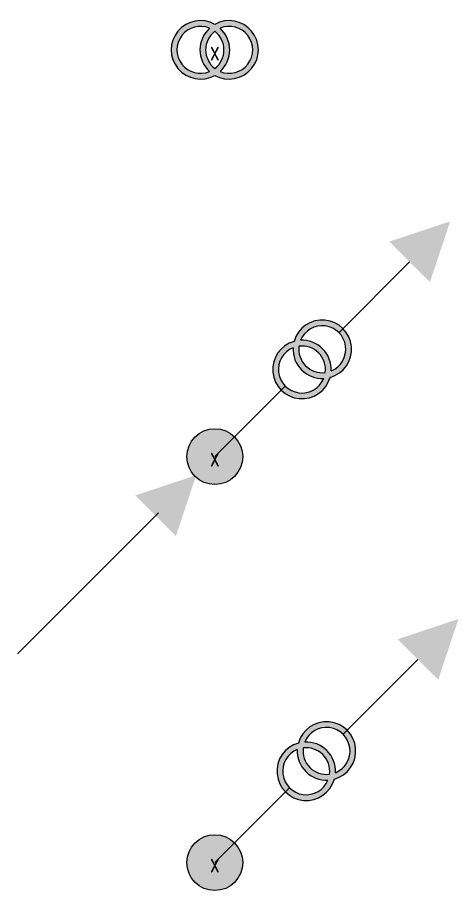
# Model space of a CAD drawing. Header units: metres. Extents: x -162 to 83385, y -62392 to -1971.
# Drawn here: x 68462 to 69567, y -8365 to -6176 of the extents above; entities that cross this region are included whole.
import ezdxf
from ezdxf.enums import TextEntityAlignment as Align

# ---------------------------------------------------------------- set-up
doc = ezdxf.new("R2010")
doc.units = ezdxf.units.M
doc.header["$LTSCALE"] = 0.5
for name, color, linetype, lineweight in [('ELIN_Attribut_01_Produkt_ID', 7, 'Continuous', 0), ('ELIN_Attribut_02_Stromkreis', 7, 'Continuous', 0), ('ELIN_Attribut_03_Verteilerbereich', 7, 'Continuous', 0), ('ELIN_Attribut_04_Montagehoehe', 7, 'Continuous', 0), ('ELIN_Attribut_05_Montageart', 7, 'Continuous', 0), ('ELIN_Attribut_06_Tuernummer', 7, 'Continuous', 0), ('ELIN_Attribut_07_Bemerkung', 7, 'Continuous', 0), ('ELIN_Attribut_08_Adresse', 7, 'Continuous', 0), ('ELIN_Attribut_10_AKZ1', 7, 'Continuous', 0), ('ELIN_Attribut_11_AKZ2', 7, 'Continuous', 0), ('ELIN_Attribut_12_Sonstiges1', 7, 'Continuous', 0), ('ELIN_Attribut_13_Sonstiges2', 7, 'Continuous', 0), ('ELIN_Attribut_14_Bauteil', 7, 'Continuous', 0), ('ELIN_Attribut_15_Ebene', 7, 'Continuous', 0), ('ELIN_Attribut_16_Raumnummer', 7, 'Continuous', 0), ('ELIN_Attribut_17_Raumname', 7, 'Continuous', 0), ('ELIN_Attribut_18_Montageabschnitt', 7, 'Continuous', 0), ('ELIN_Attribut_Basispunkt', 2, 'Continuous', 0), ('ELIN_Attribute_GEMOS', 11, 'Continuous', 0), ('ELIN_EUB_DE_Blitzschutz', 5, 'Continuous', 0)]:
    doc.layers.add(name, color=color, linetype=linetype, lineweight=lineweight)
doc.layers.get('0').off()
doc.styles.add('ELIN_Attribute', font='isocp.shx', dxfattribs={"width": 0.8})

# ---------------------------------------------------------------- blocks, each defined once
blk = doc.blocks.new('ELIN_EUB_ABLEITERTRENNKLEMME')
h = blk.add_hatch(color=0)
edge = h.paths.add_edge_path(flags=16)
edge.add_arc((35.99928000013461, 2.013172852144633), 73.32333350306757, 132.1696103626965, 227.8303896373035)
edge.add_arc((-35.99927999987267, 2.013172852144633), 58.92362150306762, 67.26246865581328, 292.73753134418666, ccw=False)
edge = h.paths.add_edge_path()
edge.add_arc((-35.99927999987267, 2.013172852144633), 73.32333350306757, 60.59589168573054, 299.4041083142694)
edge.add_arc((35.99928000013461, 2.013172852144633), 73.32333350306757, 240.5958916857305, 479.4041083142694)
edge = h.paths.add_edge_path(flags=16)
edge.add_arc((35.99928000013461, 2.013172852144633), 58.92362150306762, 127.6580950120839, 232.3419049879161)
edge.add_arc((-35.99927999987267, 2.013172852144633), 58.92362150306762, 307.658095012084, 412.3419049879161)
edge = h.paths.add_edge_path(flags=16)
edge.add_arc((-35.99927999987267, 2.013172852144633), 73.32333350306757, 312.1696103626947, 407.8303896373054)
edge.add_arc((35.99928000013461, 2.013172852144633), 58.92362150306762, -112.7375313441886, 112.7375313441866, ccw=False)
at = {"color": 0}
for centre, radius, start, end in [((-35.99927999987267, 2.013172852144633), 73.32333350306757, 60.59589168531418, 299.4041083146858), ((35.99928000013461, 2.013172852144633), 73.32333350306757, 240.5958916853142, 119.4041083146858), ((-35.99927999987267, 2.013172852144633), 58.92362150306762, 67.26246865576404, 292.737531344236), ((35.99928000013461, 2.013172852144633), 73.32333350306757, 132.169610362448, 227.830389637552), ((35.99928000013461, 2.013172852144633), 58.92362150306762, 127.6580950123301, 232.3419049876699), ((-35.99927999987267, 2.013172852144633), 58.92362150306762, 307.6580950123301, 52.3419049876699), ((35.99928000013461, 2.013172852144633), 58.92362150306762, 247.2624686557641, 112.7375313442359), ((-35.99927999987267, 2.013172852144633), 73.32333350306757, 312.169610362448, 47.83038963755199)]:
    blk.add_arc(centre, radius, start, end, dxfattribs=at)
at = {"layer": 'ELIN_Attribut_01_Produkt_ID', "style": 'ELIN_Attribute', "width": 0.8, "flags": 8}
blk.add_attdef('01_PRODUKT_ID', (-540.5, -297, -4.9999471e-09), '', height=150, dxfattribs=at)
at = {"layer": 'ELIN_Attribut_02_Stromkreis', "style": 'ELIN_Attribute', "width": 0.8, "flags": 8}
blk.add_attdef('02_STROMKREIS', (-247.5398204794619, -604.4025393759238, -4.9999471e-09), '', height=150, dxfattribs=at)
at = {"layer": 'ELIN_Attribut_03_Verteilerbereich', "style": 'ELIN_Attribute', "width": 0.8, "flags": 8}
blk.add_attdef('03_VERTEILERBEREICH', (-247.5398204794619, -804.4025393759238, -4.9999471e-09), '', height=125, dxfattribs=at)
at = {"layer": 'ELIN_Attribut_04_Montagehoehe', "style": 'ELIN_Attribute', "width": 0.8, "flags": 8}
blk.add_attdef('04_MONTAGEHOEHE', text='', height=125, dxfattribs=at).set_placement((-308.5, -14.61626717647959, -4.9999471e-09), align=Align.RIGHT)
at = {"layer": 'ELIN_Attribut_05_Montageart', "style": 'ELIN_Attribute', "width": 0.8, "flags": 8}
blk.add_attdef('05_MONTAGEART', (434, -14.61626717647959, -4.9999471e-09), '', height=125, dxfattribs=at)
at = {"layer": 'ELIN_Attribut_06_Tuernummer', "style": 'ELIN_Attribute', "width": 0.8, "flags": 8}
blk.add_attdef('06_TUERNUMMER', text='', height=125, dxfattribs=at).set_placement((-308.5, -214.6162671764796, -4.9999471e-09), align=Align.RIGHT)
at = {"layer": 'ELIN_Attribut_07_Bemerkung', "style": 'ELIN_Attribute', "width": 0.8, "flags": 8}
blk.add_attdef('07_BEMERKUNG', (-247.5398204794619, -1004.402539375924, -4.9999471e-09), '', height=125, dxfattribs=at)
at = {"layer": 'ELIN_Attribut_08_Adresse', "style": 'ELIN_Attribute', "width": 0.8, "flags": 8}
blk.add_attdef('08_ADRESSE', (-247.5398204794619, -1204.402539375924, -4.9999471e-09), '', height=125, dxfattribs=at)
at = {"layer": 'ELIN_Attribut_10_AKZ1', "style": 'ELIN_Attribute', "width": 0.8, "flags": 8}
blk.add_attdef('10_AKZ1', (-247.5398204794619, -1604.402539375923, -4.9999471e-09), '', height=125, dxfattribs=at)
at = {"layer": 'ELIN_Attribut_11_AKZ2', "style": 'ELIN_Attribute', "width": 0.8, "flags": 8}
blk.add_attdef('11_AKZ2', (-247.5398204794619, -1804.402539375924, -4.9999471e-09), '', height=125, dxfattribs=at)
at = {"layer": 'ELIN_Attribut_12_Sonstiges1', "style": 'ELIN_Attribute', "width": 0.8, "flags": 8}
blk.add_attdef('12_SONSTIGES1', (-247.5398204794619, -2004.402539375924, -4.9999471e-09), '', height=125, dxfattribs=at)
at = {"layer": 'ELIN_Attribut_13_Sonstiges2', "style": 'ELIN_Attribute', "width": 0.8, "flags": 8}
blk.add_attdef('13_SONSTIGES2', (-247.5398204794619, -2204.402539375924, -4.9999471e-09), '', height=125, dxfattribs=at)
at = {"layer": 'ELIN_Attribut_14_Bauteil', "style": 'ELIN_Attribute', "width": 0.8, "flags": 8}
blk.add_attdef('14_BAUTEIL', (-247.5398204794619, -2404.402539375924, -4.9999471e-09), '', height=125, dxfattribs=at)
at = {"layer": 'ELIN_Attribut_15_Ebene', "style": 'ELIN_Attribute', "width": 0.8, "flags": 8}
blk.add_attdef('15_EBENE', (-247.5398204794619, -2604.402539375924, -4.9999471e-09), '', height=125, dxfattribs=at)
at = {"layer": 'ELIN_Attribut_16_Raumnummer', "style": 'ELIN_Attribute', "width": 0.8, "flags": 8}
blk.add_attdef('16_RAUMNUMMER', (-247.5398204794619, -2804.402539375924, -4.9999471e-09), '', height=125, dxfattribs=at)
at = {"layer": 'ELIN_Attribut_17_Raumname', "style": 'ELIN_Attribute', "width": 0.8, "flags": 8}
blk.add_attdef('17_RAUMNAME', (-247.5398204794619, -3004.402539375924, -4.9999471e-09), '', height=125, dxfattribs=at)
at = {"layer": 'ELIN_Attribut_18_Montageabschnitt', "style": 'ELIN_Attribute', "width": 0.8, "flags": 8}
blk.add_attdef('18_MONTAGEABSCHNITT', (-247.5398204794619, -3204.402539375924, -4.9999471e-09), '', height=125, dxfattribs=at)
at = {"layer": 'ELIN_Attribut_Basispunkt', "style": 'ELIN_Attribute', "width": 0.8, "flags": 8}
blk.add_attdef('Basispunkt', text='', height=50, dxfattribs=at).set_placement((0, 0), align=Align.MIDDLE)
at = {"layer": 'ELIN_Attribute_GEMOS', "style": 'ELIN_Attribute', "width": 0.6}
for tag, p in [('G01_PRO02ID', (1620.46345648876, 183.625834917826)), ('G02_BEZEICHNUNG', (1620.46345648876, -14.61626717647959, -4.9999471e-09)), ('G03_DESCRIPTION', (1620.46345648876, -204.4025393759239, -4.9999471e-09)), ('G04_GEMOS-SYMBOL', (1623.812419610156, -404.4025393759238, -4.9999471e-09)), ('G05_GEMOS-TYP', (1623.812419610156, -604.4025393759238, -4.9999471e-09)), ('G06_ORTSKENNUNG', (1620.46345648876, -804.4025393759238, -4.9999471e-09)), ('G08_FREI1', (1620.46345648876, -1004.402539375924, -4.9999471e-09)), ('G08_FREI2', (1620.46345648876, -1204.402539375924, -4.9999471e-09))]:
    blk.add_attdef(tag, p, '', height=125, dxfattribs=at)
blk = doc.blocks.new('ELIN_EUB_ABLEITER_V_U_N_O_TRENNKLEMME')
h = blk.add_hatch(color=0)
h.paths.add_polyline_path([(198.7289538648765, 289.0656914135579, 0.5738887004228272), (166.5945612942159, 166.5945612941041), (176.7766952966922, 176.7766952965811, -0.5358444101895039), (196.1187722321773, 272.973329311345, 0.4434563183606242), (272.9733293112949, 196.1187722321219, -0.5358444101880825), (176.7766952966922, 176.7766952965811), (166.5945612943614, 166.5945612942505, 0.5738887004233498), (289.0656914138235, 198.7289538651212, 1.711435755658613)])
h.paths.add_polyline_path([(276.8825087879668, 210.912136490695, -0.4914314340391261), (210.9121364907332, 276.8825087879886, -0.4914314340391263)], flags=16)
h.paths.add_polyline_path([(214.8213159673905, 291.6758730465608, -1.503342356539465), (291.6758730465226, 214.8213159673378, 0.4434563183606234)], flags=16)
blk.add_hatch(color=0).paths.add_polyline_path([(69.99999999994179, 0, 1), (-70.00000000005821, 0, 1)])
at = {"color": 0}
for p, q in [((311.4918433987041, 311.491843398745), (488.2685386953962, 488.2685386953261)), ((0, 0), (176.7766952966922, 176.7766952965811)), ((-494.6613019500655, -494.6613019502273), (-140.7862680762773, -140.7862680762764))]:
    blk.add_line(p, q, dxfattribs=at)
blk.add_circle((-5.82077e-11, 0), 70, dxfattribs=at)
for centre, radius, start, end in [((269.3526576451841, 269.3526576451469), 73.32333350306757, 285.5958916852515, 164.4041083145758), ((269.3526576451841, 269.3526576451469), 58.92362150306762, 292.2624686555573, 157.7375313443376), ((218.441987633516, 218.4419876335323), 73.32333350306757, 105.5958916852514, 344.4041083145758), ((218.441987633516, 218.4419876335323), 73.32333350306757, 357.1696103626643, 92.83038963744758), ((218.441987633516, 218.4419876335323), 58.92362150306762, 112.2624686555572, 337.7375313443376), ((269.3526576451841, 269.3526576451469), 73.32333350306757, 177.1696103626642, 272.8303896374476), ((269.3526576451841, 269.3526576451469), 58.92362150306762, 172.6580950119226, 277.3419049879991), ((218.441987633516, 218.4419876335323), 58.92362150306762, 352.6580950119226, 97.34190498799913)]:
    blk.add_arc(centre, radius, start, end, dxfattribs=at)
for points in [[(437.3578686837135, 539.1792087069407), (590.0898787187323, 590.0898787187778), (539.1792087070642, 437.3578686837118)], [(-199.4001242123922, -97.57878418911424), (-46.66811417737335, -46.66811417749977), (-97.57878418907059, -199.4001242123422)]]:
    blk.add_solid(points, dxfattribs=at)
at = {"layer": 'ELIN_Attribut_01_Produkt_ID', "style": 'ELIN_Attribute', "width": 0.8, "flags": 8}
blk.add_attdef('01_PRODUKT_ID', (-23.5, -297, -4.9999471e-09), '', height=150, dxfattribs=at)
at = {"layer": 'ELIN_Attribut_02_Stromkreis', "style": 'ELIN_Attribute', "width": 0.8, "flags": 8}
blk.add_attdef('02_STROMKREIS', (-247.5398204794619, -604.4025393759238, -4.9999471e-09), '', height=150, dxfattribs=at)
at = {"layer": 'ELIN_Attribut_03_Verteilerbereich', "style": 'ELIN_Attribute', "width": 0.8, "flags": 8}
blk.add_attdef('03_VERTEILERBEREICH', (-247.5398204794619, -804.4025393759238, -4.9999471e-09), '', height=125, dxfattribs=at)
at = {"layer": 'ELIN_Attribut_04_Montagehoehe', "style": 'ELIN_Attribute', "width": 0.8, "flags": 8}
blk.add_attdef('04_MONTAGEHOEHE', text='', height=125, dxfattribs=at).set_placement((-410, -14.61626717647959, -4.9999471e-09), align=Align.RIGHT)
at = {"layer": 'ELIN_Attribut_05_Montageart', "style": 'ELIN_Attribute', "width": 0.8, "flags": 8}
blk.add_attdef('05_MONTAGEART', (434, -14.61626717647959, -4.9999471e-09), '', height=125, dxfattribs=at)
at = {"layer": 'ELIN_Attribut_06_Tuernummer', "style": 'ELIN_Attribute', "width": 0.8, "flags": 8}
blk.add_attdef('06_TUERNUMMER', text='', height=125, dxfattribs=at).set_placement((-410, -214.6162671764796, -4.9999471e-09), align=Align.RIGHT)
at = {"layer": 'ELIN_Attribut_07_Bemerkung', "style": 'ELIN_Attribute', "width": 0.8, "flags": 8}
blk.add_attdef('07_BEMERKUNG', (-247.5398204794619, -1004.402539375924, -4.9999471e-09), '', height=125, dxfattribs=at)
at = {"layer": 'ELIN_Attribut_08_Adresse', "style": 'ELIN_Attribute', "width": 0.8, "flags": 8}
blk.add_attdef('08_ADRESSE', (-247.5398204794619, -1204.402539375924, -4.9999471e-09), '', height=125, dxfattribs=at)
at = {"layer": 'ELIN_Attribut_10_AKZ1', "style": 'ELIN_Attribute', "width": 0.8, "flags": 8}
blk.add_attdef('10_AKZ1', (-247.5398204794619, -1604.402539375923, -4.9999471e-09), '', height=125, dxfattribs=at)
at = {"layer": 'ELIN_Attribut_11_AKZ2', "style": 'ELIN_Attribute', "width": 0.8, "flags": 8}
blk.add_attdef('11_AKZ2', (-247.5398204794619, -1804.402539375924, -4.9999471e-09), '', height=125, dxfattribs=at)
at = {"layer": 'ELIN_Attribut_12_Sonstiges1', "style": 'ELIN_Attribute', "width": 0.8, "flags": 8}
blk.add_attdef('12_SONSTIGES1', (-247.5398204794619, -2004.402539375924, -4.9999471e-09), '', height=125, dxfattribs=at)
at = {"layer": 'ELIN_Attribut_13_Sonstiges2', "style": 'ELIN_Attribute', "width": 0.8, "flags": 8}
blk.add_attdef('13_SONSTIGES2', (-247.5398204794619, -2204.402539375924, -4.9999471e-09), '', height=125, dxfattribs=at)
at = {"layer": 'ELIN_Attribut_14_Bauteil', "style": 'ELIN_Attribute', "width": 0.8, "flags": 8}
blk.add_attdef('14_BAUTEIL', (-247.5398204794619, -2404.402539375924, -4.9999471e-09), '', height=125, dxfattribs=at)
at = {"layer": 'ELIN_Attribut_15_Ebene', "style": 'ELIN_Attribute', "width": 0.8, "flags": 8}
blk.add_attdef('15_EBENE', (-247.5398204794619, -2604.402539375924, -4.9999471e-09), '', height=125, dxfattribs=at)
at = {"layer": 'ELIN_Attribut_16_Raumnummer', "style": 'ELIN_Attribute', "width": 0.8, "flags": 8}
blk.add_attdef('16_RAUMNUMMER', (-247.5398204794619, -2804.402539375924, -4.9999471e-09), '', height=125, dxfattribs=at)
at = {"layer": 'ELIN_Attribut_17_Raumname', "style": 'ELIN_Attribute', "width": 0.8, "flags": 8}
blk.add_attdef('17_RAUMNAME', (-247.5398204794619, -3004.402539375924, -4.9999471e-09), '', height=125, dxfattribs=at)
at = {"layer": 'ELIN_Attribut_18_Montageabschnitt', "style": 'ELIN_Attribute', "width": 0.8, "flags": 8}
blk.add_attdef('18_MONTAGEABSCHNITT', (-247.5398204794619, -3204.402539375924, -4.9999471e-09), '', height=125, dxfattribs=at)
at = {"layer": 'ELIN_Attribut_Basispunkt', "style": 'ELIN_Attribute', "width": 0.8, "flags": 8}
blk.add_attdef('Basispunkt', text='', height=50, dxfattribs=at).set_placement((0, 0), align=Align.MIDDLE)
at = {"layer": 'ELIN_Attribute_GEMOS', "style": 'ELIN_Attribute', "width": 0.6}
for tag, p in [('G01_PRO02ID', (1620.46345648876, 183.625834917826)), ('G02_BEZEICHNUNG', (1620.46345648876, -14.61626717647959, -4.9999471e-09)), ('G03_DESCRIPTION', (1620.46345648876, -204.4025393759239, -4.9999471e-09)), ('G04_GEMOS-SYMBOL', (1623.812419610156, -404.4025393759238, -4.9999471e-09)), ('G05_GEMOS-TYP', (1623.812419610156, -604.4025393759238, -4.9999471e-09)), ('G06_ORTSKENNUNG', (1620.46345648876, -804.4025393759238, -4.9999471e-09)), ('G08_FREI1', (1620.46345648876, -1004.402539375924, -4.9999471e-09)), ('G08_FREI2', (1620.46345648876, -1204.402539375924, -4.9999471e-09))]:
    blk.add_attdef(tag, p, '', height=125, dxfattribs=at)
blk = doc.blocks.new('ELIN_EUB_ABLEITER_N_O_TRENNKLEMME')
h = blk.add_hatch(color=0)
edge = h.paths.add_edge_path(flags=16)
edge.add_arc((280.008685064211, 280.0086850643274), 73.32333350306757, 177.1696103626642, 272.830389637445)
edge.add_arc((229.0980150525574, 229.0980150524856), 58.92362150306762, 112.2624686555572, 337.7375313443859, ccw=False)
edge = h.paths.add_edge_path()
edge.add_arc((229.0980150525574, 229.0980150524856), 73.32333350306757, 105.5958916852514, 344.4041083145758)
edge.add_arc((280.008685064211, 280.0086850643274), 73.32333350306757, 285.5958916852515, 524.4041083145758)
edge = h.paths.add_edge_path(flags=16)
edge.add_arc((280.008685064211, 280.0086850643274), 58.92362150306762, 172.6580950119742, 277.3419049879991)
edge.add_arc((229.0980150525574, 229.0980150524856), 58.92362150306762, 352.6580950119744, 457.3419049879991)
edge = h.paths.add_edge_path(flags=16)
edge.add_arc((229.0980150525574, 229.0980150524856), 73.32333350306757, 357.1696103626643, 452.830389637445)
edge.add_arc((280.008685064211, 280.0086850643274), 58.92362150306762, -67.73753134444269, 157.7375313443858, ccw=False)
blk.add_hatch(color=0).paths.add_polyline_path([(70, 0, 1), (-70, 0, 1)])
at = {"color": 0}
for p, q in [((321.6739774010784, 321.6739774010903), (509.1067001166956, 509.106700116814)), ((5.82077e-11, 0), (187.4327227156754, 187.4327227157228))]:
    blk.add_line(p, q, dxfattribs=at)
blk.add_circle((0, 0), 70, dxfattribs=at)
for centre, radius, start, end in [((280.008685064211, 280.0086850643274), 73.32333350306757, 285.5958916852515, 164.4041083145758), ((280.008685064211, 280.0086850643274), 58.92362150306762, 292.2624686555573, 157.7375313443858), ((229.0980150525574, 229.0980150524856), 73.32333350306757, 105.5958916852514, 344.4041083145758), ((280.008685064211, 280.0086850643274), 58.92362150306762, 172.6580950119742, 277.3419049879991), ((229.0980150525574, 229.0980150524856), 58.92362150306762, 352.6580950119744, 97.34190498799913), ((229.0980150525574, 229.0980150524856), 73.32333350306757, 357.1696103626643, 92.830389637445), ((229.0980150525574, 229.0980150524856), 58.92362150306762, 112.2624686555572, 337.7375313443859), ((280.008685064211, 280.0086850643274), 73.32333350306757, 177.1696103626642, 272.830389637445)]:
    blk.add_arc(centre, radius, start, end, dxfattribs=at)
blk.add_solid([(458.1960301050274, 560.0173701284274), (610.9280401400318, 610.9280401400382), (560.0173701283782, 458.1960301049721)], dxfattribs=at)
at = {"layer": 'ELIN_Attribut_01_Produkt_ID', "style": 'ELIN_Attribute', "width": 0.8, "flags": 8}
blk.add_attdef('01_PRODUKT_ID', (-540.5, -297, -4.9999471e-09), '', height=150, dxfattribs=at)
at = {"layer": 'ELIN_Attribut_02_Stromkreis', "style": 'ELIN_Attribute', "width": 0.8, "flags": 8}
blk.add_attdef('02_STROMKREIS', (-247.5398204794619, -604.4025393759238, -4.9999471e-09), '', height=150, dxfattribs=at)
at = {"layer": 'ELIN_Attribut_03_Verteilerbereich', "style": 'ELIN_Attribute', "width": 0.8, "flags": 8}
blk.add_attdef('03_VERTEILERBEREICH', (-247.5398204794619, -804.4025393759238, -4.9999471e-09), '', height=125, dxfattribs=at)
at = {"layer": 'ELIN_Attribut_04_Montagehoehe', "style": 'ELIN_Attribute', "width": 0.8, "flags": 8}
blk.add_attdef('04_MONTAGEHOEHE', text='', height=125, dxfattribs=at).set_placement((-308.5, -14.61626717647959, -4.9999471e-09), align=Align.RIGHT)
at = {"layer": 'ELIN_Attribut_05_Montageart', "style": 'ELIN_Attribute', "width": 0.8, "flags": 8}
blk.add_attdef('05_MONTAGEART', (434, -14.61626717647959, -4.9999471e-09), '', height=125, dxfattribs=at)
at = {"layer": 'ELIN_Attribut_06_Tuernummer', "style": 'ELIN_Attribute', "width": 0.8, "flags": 8}
blk.add_attdef('06_TUERNUMMER', text='', height=125, dxfattribs=at).set_placement((-308.5, -214.6162671764796, -4.9999471e-09), align=Align.RIGHT)
at = {"layer": 'ELIN_Attribut_07_Bemerkung', "style": 'ELIN_Attribute', "width": 0.8, "flags": 8}
blk.add_attdef('07_BEMERKUNG', (-247.5398204794619, -1004.402539375924, -4.9999471e-09), '', height=125, dxfattribs=at)
at = {"layer": 'ELIN_Attribut_08_Adresse', "style": 'ELIN_Attribute', "width": 0.8, "flags": 8}
blk.add_attdef('08_ADRESSE', (-247.5398204794619, -1204.402539375924, -4.9999471e-09), '', height=125, dxfattribs=at)
at = {"layer": 'ELIN_Attribut_10_AKZ1', "style": 'ELIN_Attribute', "width": 0.8, "flags": 8}
blk.add_attdef('10_AKZ1', (-247.5398204794619, -1604.402539375923, -4.9999471e-09), '', height=125, dxfattribs=at)
at = {"layer": 'ELIN_Attribut_11_AKZ2', "style": 'ELIN_Attribute', "width": 0.8, "flags": 8}
blk.add_attdef('11_AKZ2', (-247.5398204794619, -1804.402539375924, -4.9999471e-09), '', height=125, dxfattribs=at)
at = {"layer": 'ELIN_Attribut_12_Sonstiges1', "style": 'ELIN_Attribute', "width": 0.8, "flags": 8}
blk.add_attdef('12_SONSTIGES1', (-247.5398204794619, -2004.402539375924, -4.9999471e-09), '', height=125, dxfattribs=at)
at = {"layer": 'ELIN_Attribut_13_Sonstiges2', "style": 'ELIN_Attribute', "width": 0.8, "flags": 8}
blk.add_attdef('13_SONSTIGES2', (-247.5398204794619, -2204.402539375924, -4.9999471e-09), '', height=125, dxfattribs=at)
at = {"layer": 'ELIN_Attribut_14_Bauteil', "style": 'ELIN_Attribute', "width": 0.8, "flags": 8}
blk.add_attdef('14_BAUTEIL', (-247.5398204794619, -2404.402539375924, -4.9999471e-09), '', height=125, dxfattribs=at)
at = {"layer": 'ELIN_Attribut_15_Ebene', "style": 'ELIN_Attribute', "width": 0.8, "flags": 8}
blk.add_attdef('15_EBENE', (-247.5398204794619, -2604.402539375924, -4.9999471e-09), '', height=125, dxfattribs=at)
at = {"layer": 'ELIN_Attribut_16_Raumnummer', "style": 'ELIN_Attribute', "width": 0.8, "flags": 8}
blk.add_attdef('16_RAUMNUMMER', (-247.5398204794619, -2804.402539375924, -4.9999471e-09), '', height=125, dxfattribs=at)
at = {"layer": 'ELIN_Attribut_17_Raumname', "style": 'ELIN_Attribute', "width": 0.8, "flags": 8}
blk.add_attdef('17_RAUMNAME', (-247.5398204794619, -3004.402539375924, -4.9999471e-09), '', height=125, dxfattribs=at)
at = {"layer": 'ELIN_Attribut_18_Montageabschnitt', "style": 'ELIN_Attribute', "width": 0.8, "flags": 8}
blk.add_attdef('18_MONTAGEABSCHNITT', (-247.5398204794619, -3204.402539375924, -4.9999471e-09), '', height=125, dxfattribs=at)
at = {"layer": 'ELIN_Attribut_Basispunkt', "style": 'ELIN_Attribute', "width": 0.8, "flags": 8}
blk.add_attdef('Basispunkt', text='', height=50, dxfattribs=at).set_placement((0, 0), align=Align.MIDDLE)
at = {"layer": 'ELIN_Attribute_GEMOS', "style": 'ELIN_Attribute', "width": 0.6}
for tag, p in [('G01_PRO02ID', (1620.46345648876, 183.625834917826)), ('G02_BEZEICHNUNG', (1620.46345648876, -14.61626717647959, -4.9999471e-09)), ('G03_DESCRIPTION', (1620.46345648876, -204.4025393759239, -4.9999471e-09)), ('G04_GEMOS-SYMBOL', (1623.812419610156, -404.4025393759238, -4.9999471e-09)), ('G05_GEMOS-TYP', (1623.812419610156, -604.4025393759238, -4.9999471e-09)), ('G06_ORTSKENNUNG', (1620.46345648876, -804.4025393759238, -4.9999471e-09)), ('G08_FREI1', (1620.46345648876, -1004.402539375924, -4.9999471e-09)), ('G08_FREI2', (1620.46345648876, -1204.402539375924, -4.9999471e-09))]:
    blk.add_attdef(tag, p, '', height=125, dxfattribs=at)

msp = doc.modelspace()

# ---------------------------------------------------------------- block references
at = {"layer": 'ELIN_EUB_DE_Blitzschutz', "lineweight": 0}
ref = msp.add_blockref('ELIN_EUB_ABLEITERTRENNKLEMME', (68956.22206945815, -6259.179639600155), dxfattribs=at)
ref.add_attrib('Basispunkt', 'x', dxfattribs={"layer": 'ELIN_Attribut_Basispunkt', "height": 50, "style": 'ELIN_Attribute', "width": 0.8}).set_placement((68956.22206945815, -6259.179639600155), align=Align.MIDDLE)
ref = msp.add_blockref('ELIN_EUB_ABLEITER_V_U_N_O_TRENNKLEMME', (68956.2220694582, -7277.064409432703), dxfattribs=at)
ref.add_attrib('Basispunkt', 'x', dxfattribs={"layer": 'ELIN_Attribut_Basispunkt', "height": 50, "style": 'ELIN_Attribute', "width": 0.8}).set_placement((68956.2220694582, -7277.064409432703), align=Align.MIDDLE)
ref = msp.add_blockref('ELIN_EUB_ABLEITER_N_O_TRENNKLEMME', (68956.22206945815, -8294.949179265266), dxfattribs=at)
ref.add_attrib('Basispunkt', 'x', dxfattribs={"layer": 'ELIN_Attribut_Basispunkt', "height": 50, "style": 'ELIN_Attribute', "width": 0.8}).set_placement((68956.22206945815, -8294.949179265266), align=Align.MIDDLE)

doc.saveas('drawing.dxf')
